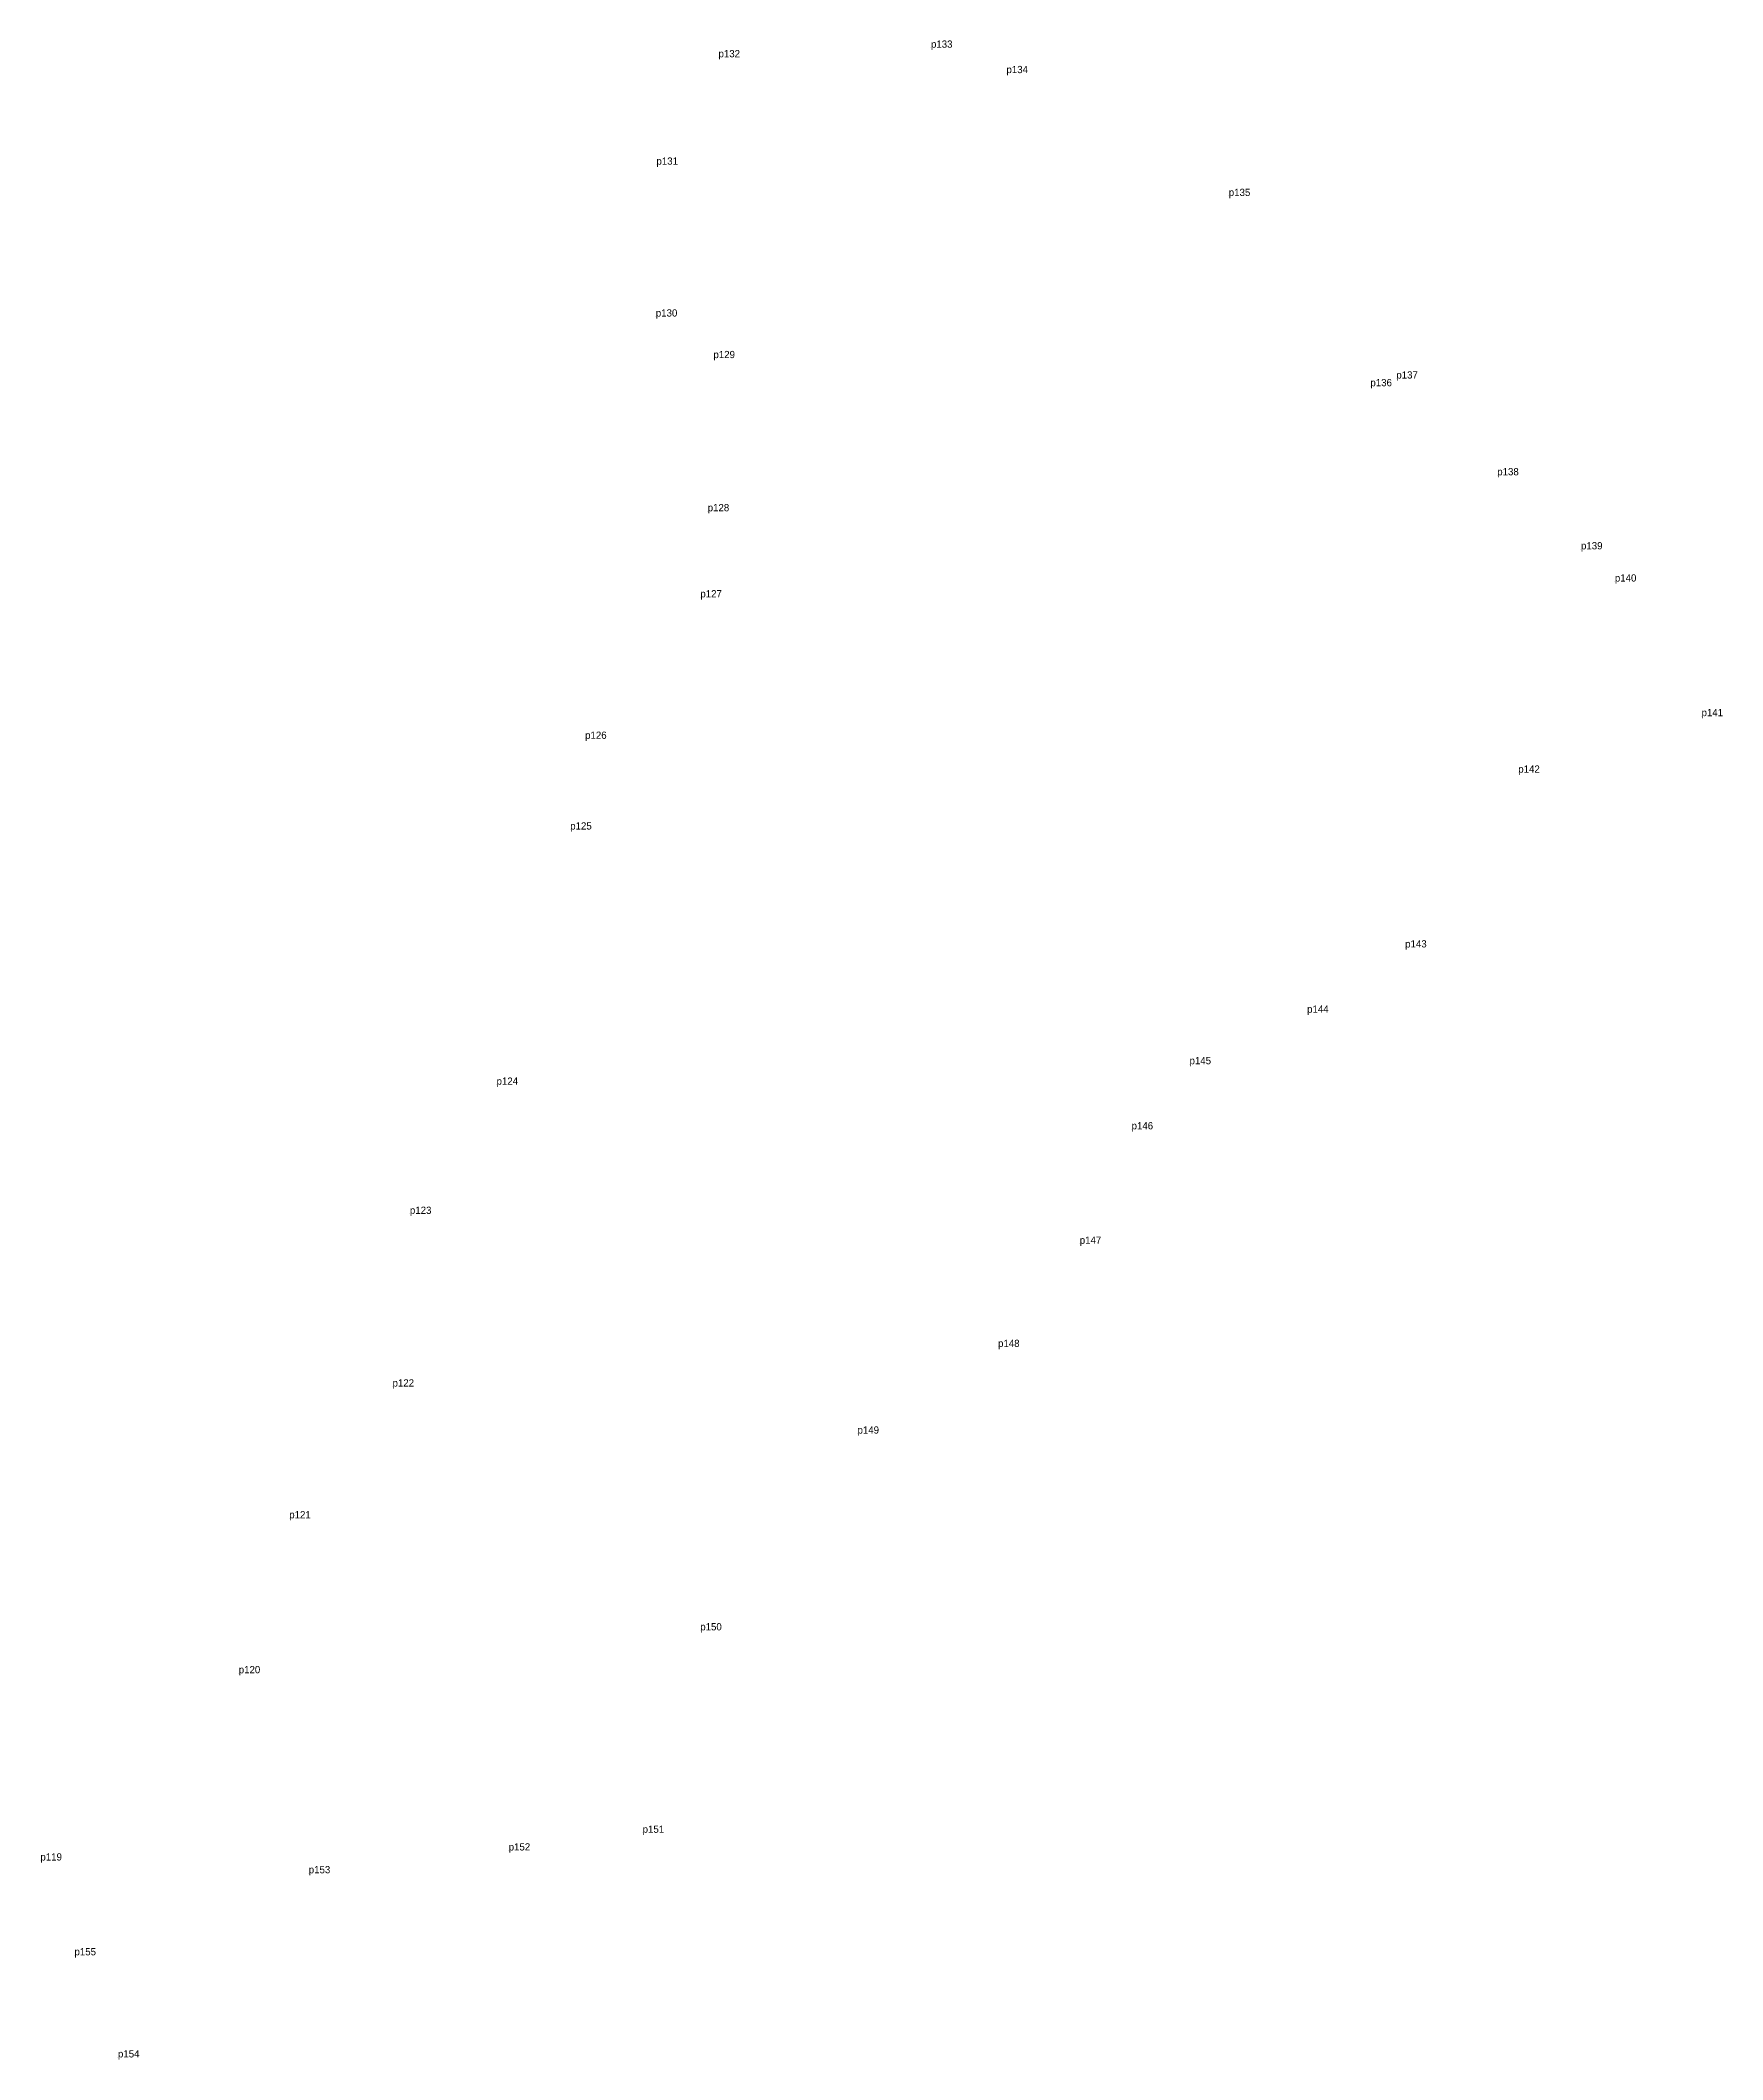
# Model space of a CAD drawing. Extents: x 536455 to 552087, y 1837743 to 1853843.
# Drawn here: x 537167 to 537585, y 1853340 to 1853843 of the extents above; entities that cross this region are included whole.
import ezdxf

# ---------------------------------------------------------------- set-up
doc = ezdxf.new("R2010")
doc.units = 0
doc.layers.add('MocDinhThua', color=7, linetype='Continuous')
doc.layers.add('TenChuLanCan', color=7, linetype='Continuous')

msp = doc.modelspace()

# ---------------------------------------------------------------- linework, layer by layer
at = {"layer": 'MocDinhThua'}
for p, q in [((537388.493, 1853840.812), (537388.493, 1853840.812)), ((537335.622, 1853838.43), (537335.622, 1853838.43)), ((537407.271, 1853834.489), (537407.271, 1853834.489)), ((537320.182, 1853811.696), (537320.182, 1853811.696)), ((537462.589, 1853803.912), (537462.589, 1853803.912)), ((537320.018, 1853773.908), (537320.018, 1853773.908)), ((537334.358, 1853763.557), (537334.358, 1853763.557)), ((537497.826, 1853756.569), (537497.826, 1853756.569)), ((537504.275, 1853758.483), (537504.275, 1853758.483)), ((537529.394, 1853734.404), (537529.394, 1853734.404)), ((537332.934, 1853725.456), (537332.934, 1853725.456)), ((537550.23, 1853715.969), (537550.23, 1853715.969)), ((537331.096, 1853704.015), (537331.096, 1853704.015)), ((537558.655, 1853707.962), (537558.655, 1853707.962)), ((537580.23, 1853674.459), (537580.23, 1853674.459)), ((537302.431, 1853668.815), (537302.431, 1853668.815)), ((537534.618, 1853660.395), (537534.618, 1853660.395)), ((537298.721, 1853646.247), (537298.721, 1853646.247)), ((537506.478, 1853616.905), (537506.478, 1853616.905)), ((537482.076, 1853600.663), (537482.076, 1853600.663)), ((537452.833, 1853587.839), (537452.833, 1853587.839)), ((537280.392, 1853582.737), (537280.392, 1853582.737)), ((537438.407, 1853571.643), (537438.407, 1853571.643)), ((537258.83, 1853550.598), (537258.83, 1853550.598)), ((537425.51, 1853543.156), (537425.51, 1853543.156)), ((537405.183, 1853517.474), (537405.183, 1853517.474)), ((537254.512, 1853507.63), (537254.512, 1853507.63)), ((537370.208, 1853495.909), (537370.208, 1853495.909)), ((537228.806, 1853474.845), (537228.806, 1853474.845)), ((537331.081, 1853446.954), (537331.081, 1853446.954)), ((537216.238, 1853436.281), (537216.238, 1853436.281)), ((537283.413, 1853392.171), (537283.413, 1853392.171)), ((537316.744, 1853396.566), (537316.744, 1853396.566)), ((537166.887, 1853389.671), (537166.887, 1853389.671)), ((537233.658, 1853386.5), (537233.658, 1853386.5)), ((537175.366, 1853366.079), (537175.366, 1853366.079)), ((537186.19, 1853340.67), (537186.19, 1853340.67))]:
    msp.add_line(p, q, dxfattribs=at)

# ---------------------------------------------------------------- texts
at = {"layer": 'TenChuLanCan'}
for s, p in [('p132', (537335.62, 1853838.43)), ('p133', (537388.49, 1853840.81)), ('p134', (537407.27, 1853834.49)), ('p131', (537320.18, 1853811.7)), ('p135', (537462.59, 1853803.91)), ('p130', (537320.02, 1853773.91)), ('p129', (537334.36, 1853763.56)), ('p137', (537504.28, 1853758.48)), ('p136', (537497.83, 1853756.57)), ('p138', (537529.39, 1853734.4)), ('p128', (537332.93, 1853725.46)), ('p139', (537550.23, 1853715.97)), ('p140', (537558.66, 1853707.96)), ('p127', (537331.1, 1853704.02)), ('p141', (537580.23, 1853674.46)), ('p126', (537302.43, 1853668.82)), ('p142', (537534.62, 1853660.4)), ('p125', (537298.72, 1853646.25)), ('p143', (537506.48, 1853616.9)), ('p144', (537482.08, 1853600.66)), ('p145', (537452.83, 1853587.84)), ('p124', (537280.39, 1853582.74)), ('p146', (537438.41, 1853571.64)), ('p123', (537258.83, 1853550.6)), ('p147', (537425.51, 1853543.16)), ('p148', (537405.18, 1853517.47)), ('p122', (537254.51, 1853507.63)), ('p149', (537370.21, 1853495.91)), ('p121', (537228.81, 1853474.84)), ('p150', (537331.08, 1853446.95)), ('p120', (537216.24, 1853436.28)), ('p151', (537316.74, 1853396.57)), ('p152', (537283.41, 1853392.17)), ('p119', (537166.89, 1853389.67)), ('p153', (537233.66, 1853386.5)), ('p155', (537175.37, 1853366.08)), ('p154', (537186.19, 1853340.67))]:
    msp.add_text(s, height=1.8, dxfattribs=at).set_placement(p)

doc.saveas('drawing.dxf')
